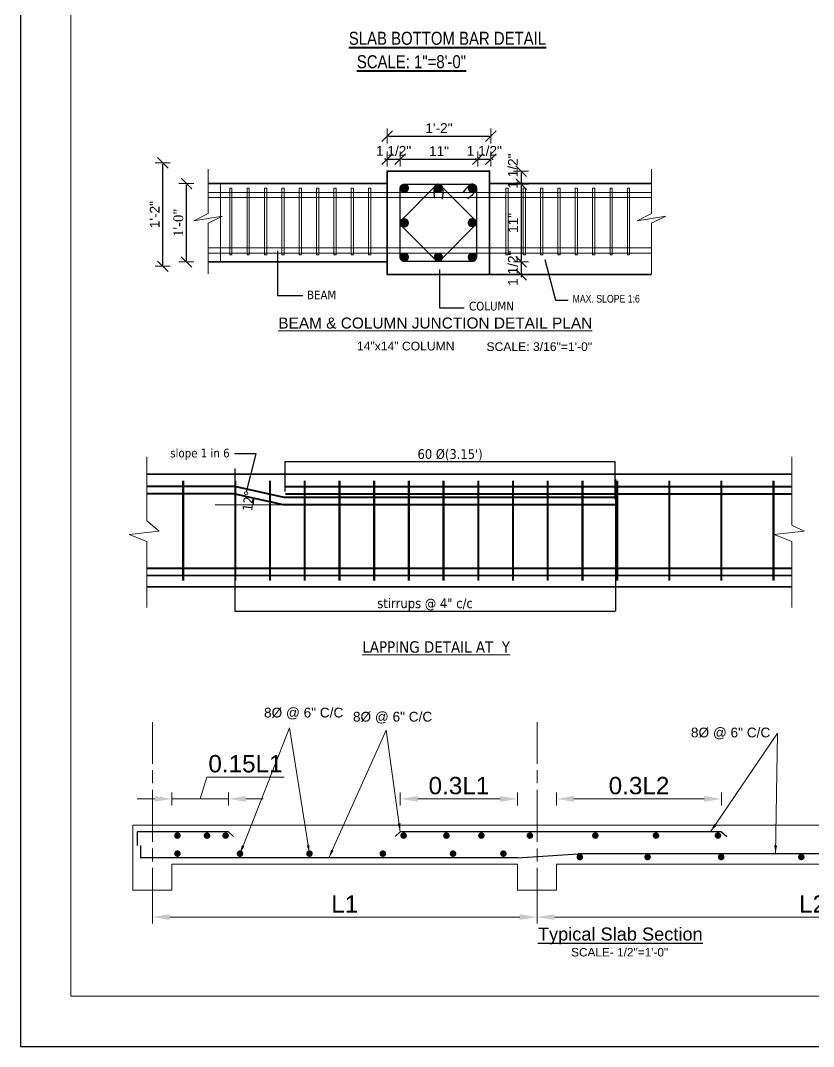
# Model space of a CAD drawing. Header units: inches. Extents: x 149715 to 156550, y -16726 to -14386.
# Drawn here: x 153373 to 154104, y -16634 to -15688 of the extents above; entities that cross this region are included whole.
import ezdxf
from ezdxf.enums import TextEntityAlignment as Align

# ---------------------------------------------------------------- set-up
doc = ezdxf.new("R2010")
doc.units = ezdxf.units.IN
doc.header["$LTSCALE"] = 0.5
doc.header["$MEASUREMENT"] = 0
doc.header["$PDMODE"] = 66
doc.linetypes.add('ACAD_ISO08W100', pattern=[36, 24, -3, 6, -3])
for name, color, linetype, lineweight in [('beam', 54, 'Continuous', 20), ('column rod', 1, 'Continuous', 50), ('D-DIM', 50, 'Continuous', 18), ('DIM', 4, 'Continuous', 5), ('dimension', 100, 'Continuous', 13), ('DIMSTR', 5, 'Continuous', 13), ('ele light', 7, 'Continuous', 25), ('ELE1', 3, 'Continuous', 9), ('hatch', 9, 'Continuous', 5), ('rcc bar', 2, 'Continuous', 20), ('RCC LINE', 200, 'Continuous', 18), ('STIRRUPS', 14, 'Continuous', 18), ('sxdcf', 8, 'ACAD_ISO08W100', 20), ('temp-partn', 214, 'Continuous', 15), ('TEX', 210, 'Continuous', 25), ('TEXT', 220, 'Continuous', 9), ('TRENCH', 1, 'Continuous', 35), ('wall', 1, 'Continuous', 40)]:
    doc.layers.add(name, color=color, linetype=linetype, lineweight=lineweight)
doc.styles.add('AERIAL', font='arial.ttf')
doc.styles.add('ordinary', font='ARIALN.TTF')
doc.styles.get("Standard").update_dxf_attribs({"font": 'arial.ttf'})
doc.styles.add('TAHOMA', font='tahoma.ttf', dxfattribs={"height": 9})
doc.styles.add('technical', font='technic_.ttf', dxfattribs={"height": 6.5})
doc.styles.add('times new roman', font='times.ttf', dxfattribs={"height": 9})
doc.dimstyles.new('ARROW', dxfattribs={"dimscale": 96, "dimtxt": 9, "dimasz": 0.125, "dimexe": 0.078125, "dimexo": 0.09375, "dimgap": 0.03125, "dimtad": 1, "dimdec": 0, "dimzin": 3, "dimdsep": 46, "dimlunit": 4, "dimtxsty": 'TAHOMA', "dimcen": 0.09375, "dimclrd": 256, "dimclre": 256, "dimclrt": 256, "dimadec": 0, "dimazin": 0, "dimtfac": 1, "dimtdec": 0, "dimtmove": 0, "dimatfit": 3, "dimfxl": 1, "dimfrac": 2, "dimtolj": 1, "dimtzin": 0, "dimarcsym": 0})
doc.dimstyles.new('Copy of Niranjan', dxfattribs={"dimtxt": 4, "dimasz": 4, "dimexe": 1.5, "dimexo": 0, "dimgap": 1, "dimtad": 1, "dimdec": 0, "dimzin": 0, "dimdsep": 46, "dimlunit": 3, "dimtxsty": 'Standard', "dimcen": 0.09, "dimclrd": 7, "dimclre": 256, "dimclrt": 7, "dimadec": 0, "dimazin": 0, "dimtfac": 0.333333, "dimtdec": 0, "dimtmove": 1, "dimatfit": 1, "dimfxl": 1.5, "dimfxlon": 1, "dimtolj": 1, "dimtzin": 0, "dimlwd": -1, "dimlwe": -1, "dimarcsym": 0})
doc.dimstyles.new('dim stirrups', dxfattribs={"dimscale": 0.04, "dimtxt": 60, "dimasz": 48.5, "dimexe": 19.6875, "dimexo": 0, "dimgap": 18.3125, "dimtad": 1, "dimdec": 0, "dimzin": 0, "dimdsep": 46, "dimlunit": 3, "dimtxsty": 'Standard', "dimcen": 0.15, "dimdle": 0.15, "dimclrd": 256, "dimclrt": 1, "dimazin": 1, "dimtfac": 1, "dimtdec": 0, "dimtofl": 0, "dimtmove": 1, "dimatfit": 2, "dimfxl": 19.6875, "dimfxlon": 1, "dimtolj": 1, "dimtzin": 0, "dimlwd": -1, "dimlwe": -1, "dimarcsym": 0})
doc.dimstyles.new("gan1'", dxfattribs={"dimscale": 96, "dimtxt": 0.09375, "dimasz": 0.012, "dimexe": 0.09375, "dimexo": 0.15625, "dimgap": 0.03, "dimtad": 1, "dimdec": 1, "dimlfac": 0.125, "dimzin": 3, "dimdsep": 46, "dimlunit": 4, "dimtxsty": 'times new roman', "dimblk": 'gg', "dimcen": 0.09375, "dimdle": 0.09375, "dimse1": 1, "dimse2": 1, "dimclre": 34, "dimadec": 0, "dimazin": 0, "dimtfac": 1, "dimtdec": 1, "dimtix": 1, "dimtmove": 0, "dimatfit": 3, "dimfxl": 1, "dimfrac": 2, "dimtolj": 1, "dimtzin": 1, "dimarcsym": 0})

# ---------------------------------------------------------------- blocks, each defined once
blk = doc.blocks.new('*D154')
at = {"layer": 'Defpoints', "color": 0, "transparency": 16777216}
for p in [(19589.84, -9814.79), (19589.84, -9822.36), (19576.84, -9829.86)]:
    blk.add_point(p, dxfattribs=at)
at = {"layer": 'dimension', "color": 7, "transparency": 16777216}
for p, q in [((19583.34, -9814.79), (19584.85, -9809.75)), ((19584.85, -9809.75), (19602.69, -9809.75)), ((19572.84, -9814.79), (19568.84, -9814.79)), ((19576.84, -9814.79), (19589.84, -9814.79)), ((19576.84, -9814.79), (19589.84, -9814.79)), ((19593.84, -9814.79), (19597.84, -9814.79))]:
    blk.add_line(p, q, dxfattribs=at)
at = {"layer": 'dimension', "transparency": 16777216}
for p, q in [((19576.84, -9816.29), (19576.84, -9813.29)), ((19589.84, -9816.29), (19589.84, -9813.29))]:
    blk.add_line(p, q, dxfattribs=at)
at = {"layer": 'dimension', "color": 7, "transparency": 16777216}
for points in [[(19572.84, -9814.12), (19572.84, -9815.46), (19576.84, -9814.79)], [(19593.84, -9814.12), (19593.84, -9815.46), (19589.84, -9814.79)]]:
    blk.add_solid(points, dxfattribs=at)
at = {"layer": 'dimension', "color": 7, "transparency": 16777216, "insert": (19593.77, -9806.7), "char_height": 4, "attachment_point": 5}
blk.add_mtext('\\A1;0.15L1', dxfattribs=at)
blk = doc.blocks.new('*D155')
at = {"layer": 'Defpoints', "color": 0, "transparency": 16777216}
for p in [(19656.45, -9814.79), (19629.45, -9822.36), (19656.45, -9829.86)]:
    blk.add_point(p, dxfattribs=at)
at = {"layer": 'dimension', "transparency": 16777216}
for p, q in [((19629.45, -9816.29), (19629.45, -9813.29)), ((19656.45, -9816.29), (19656.45, -9813.29))]:
    blk.add_line(p, q, dxfattribs=at)
at = {"layer": 'dimension', "color": 7, "transparency": 16777216}
blk.add_line((19633.45, -9814.79), (19652.45, -9814.79), dxfattribs=at)
for points in [[(19633.45, -9814.12), (19633.45, -9815.46), (19629.45, -9814.79)], [(19652.45, -9814.12), (19652.45, -9815.46), (19656.45, -9814.79)]]:
    blk.add_solid(points, dxfattribs=at)
at = {"layer": 'dimension', "color": 7, "transparency": 16777216, "insert": (19642.95, -9811.75), "char_height": 4, "attachment_point": 5}
blk.add_mtext('\\A1;0.3L1', dxfattribs=at)
blk = doc.blocks.new('*D156')
at = {"layer": 'Defpoints', "color": 0, "transparency": 16777216}
for p in [(19703.45, -9814.79), (19703.45, -9822.36), (19665.45, -9829.86)]:
    blk.add_point(p, dxfattribs=at)
at = {"layer": 'dimension', "transparency": 16777216}
for p, q in [((19665.45, -9816.29), (19665.45, -9813.29)), ((19703.45, -9816.29), (19703.45, -9813.29))]:
    blk.add_line(p, q, dxfattribs=at)
at = {"layer": 'dimension', "color": 7, "transparency": 16777216}
blk.add_line((19669.45, -9814.79), (19699.45, -9814.79), dxfattribs=at)
for points in [[(19669.45, -9814.12), (19669.45, -9815.46), (19665.45, -9814.79)], [(19699.45, -9814.12), (19699.45, -9815.46), (19703.45, -9814.79)]]:
    blk.add_solid(points, dxfattribs=at)
at = {"layer": 'dimension', "color": 7, "transparency": 16777216, "insert": (19684.45, -9811.75), "char_height": 4, "attachment_point": 5}
blk.add_mtext('\\A1;0.3L2', dxfattribs=at)
blk = doc.blocks.new('*D157')
at = {"layer": 'Defpoints', "color": 0, "transparency": 16777216}
for p in [(19783.45, -9814.79), (19764.45, -9822.36), (19783.45, -9829.86)]:
    blk.add_point(p, dxfattribs=at)
at = {"layer": 'dimension', "transparency": 16777216}
for p, q in [((19764.45, -9816.29), (19764.45, -9813.29)), ((19783.45, -9816.29), (19783.45, -9813.29))]:
    blk.add_line(p, q, dxfattribs=at)
at = {"layer": 'dimension', "color": 7, "transparency": 16777216}
blk.add_line((19768.45, -9814.79), (19779.45, -9814.79), dxfattribs=at)
for points in [[(19768.45, -9814.12), (19768.45, -9815.46), (19764.45, -9814.79)], [(19779.45, -9814.12), (19779.45, -9815.46), (19783.45, -9814.79)]]:
    blk.add_solid(points, dxfattribs=at)
at = {"layer": 'dimension', "color": 7, "transparency": 16777216, "insert": (19773.95, -9811.75), "char_height": 4, "attachment_point": 5}
blk.add_mtext('\\A1;0.15L2', dxfattribs=at)
blk = doc.blocks.new('*D152')
at = {"layer": 'Defpoints', "color": 0, "transparency": 16777216}
for p in [(19572.34, -9826.03), (19660.95, -9826.03), (19660.95, -9842.03)]:
    blk.add_point(p, dxfattribs=at)
at = {"layer": 'dimension', "transparency": 16777216}
for p, q in [((19572.34, -9840.53), (19572.34, -9843.53)), ((19660.95, -9840.53), (19660.95, -9843.53))]:
    blk.add_line(p, q, dxfattribs=at)
at = {"layer": 'dimension', "color": 7, "transparency": 16777216}
blk.add_line((19576.34, -9842.03), (19656.95, -9842.03), dxfattribs=at)
for points in [[(19576.34, -9841.36), (19576.34, -9842.7), (19572.34, -9842.03)], [(19656.95, -9841.36), (19656.95, -9842.7), (19660.95, -9842.03)]]:
    blk.add_solid(points, dxfattribs=at)
at = {"layer": 'dimension', "color": 7, "transparency": 16777216, "insert": (19616.64, -9839.02), "char_height": 4, "attachment_point": 5}
blk.add_mtext('\\A1;L1', dxfattribs=at)
blk = doc.blocks.new('*D153')
at = {"layer": 'Defpoints', "color": 0, "transparency": 16777216}
for p in [(19660.95, -9826.03), (19787.95, -9826.03), (19787.95, -9842.03)]:
    blk.add_point(p, dxfattribs=at)
at = {"layer": 'dimension', "transparency": 16777216}
for p, q in [((19660.95, -9840.53), (19660.95, -9843.53)), ((19787.95, -9840.53), (19787.95, -9843.53))]:
    blk.add_line(p, q, dxfattribs=at)
at = {"layer": 'dimension', "color": 7, "transparency": 16777216}
blk.add_line((19664.95, -9842.03), (19783.95, -9842.03), dxfattribs=at)
for points in [[(19664.95, -9841.36), (19664.95, -9842.7), (19660.95, -9842.03)], [(19783.95, -9841.36), (19783.95, -9842.7), (19787.95, -9842.03)]]:
    blk.add_solid(points, dxfattribs=at)
at = {"layer": 'dimension', "color": 7, "transparency": 16777216, "insert": (19724.45, -9839.02), "char_height": 4, "attachment_point": 5}
blk.add_mtext('\\A1;L2', dxfattribs=at)
blk = doc.blocks.new('*D77')
at = {"layer": 'Defpoints', "color": 0, "lineweight": -3, "transparency": 16777216}
for p in [(80027.01, 75647.75), (79723.01, 75619.68), (80027.01, 75612.6)]:
    blk.add_point(p, dxfattribs=at)
at = {"layer": 'DIM', "color": 0, "lineweight": -2, "transparency": 16777216}
for p, q in [((79723.01, 75619.93), (79723.01, 75647.83)), ((79723.14, 75647.75), (80026.89, 75647.75)), ((80027.01, 75612.85), (80027.01, 75647.83))]:
    blk.add_line(p, q, dxfattribs=at)
at = {"layer": 'DIM', "color": 0, "lineweight": -3, "transparency": 16777216}
for points in [[(79723.14, 75647.77), (79723.14, 75647.73), (79723.01, 75647.75)], [(80026.89, 75647.77), (80026.89, 75647.73), (80027.01, 75647.75)]]:
    blk.add_solid(points, dxfattribs=at)
at = {"layer": 'DIM', "color": 7, "transparency": 16777216, "insert": (79875.01, 75653.73), "char_height": 9, "attachment_point": 5, "style": 'TAHOMA'}
blk.add_mtext("\\A1;60 %%C(3.15')", dxfattribs=at)
blk = doc.blocks.new('*D78')
at = {"layer": 'Defpoints', "color": 0, "lineweight": -3, "transparency": 16777216}
for p in [(79676.49, 75641.62), (80027.32, 75631.58), (80027.32, 75509.7)]:
    blk.add_point(p, dxfattribs=at)
at = {"layer": 'DIM', "color": 0, "lineweight": -2, "transparency": 16777216}
for p, q in [((79676.49, 75641.37), (79676.49, 75509.63)), ((80027.32, 75631.33), (80027.32, 75509.63)), ((79676.61, 75509.7), (80027.2, 75509.7))]:
    blk.add_line(p, q, dxfattribs=at)
at = {"layer": 'DIM', "color": 0, "lineweight": -3, "transparency": 16777216}
for points in [[(79676.61, 75509.73), (79676.61, 75509.68), (79676.49, 75509.7)], [(80027.2, 75509.73), (80027.2, 75509.68), (80027.32, 75509.7)]]:
    blk.add_solid(points, dxfattribs=at)
at = {"layer": 'DIM', "color": 7, "transparency": 16777216, "insert": (79851.9, 75515.68), "char_height": 9, "attachment_point": 5, "style": 'TAHOMA'}
blk.add_mtext('\\A1;stirrups @ 4" c/c', dxfattribs=at)
blk = doc.blocks.new('*D79')
at = {"layer": 'Defpoints', "color": 0, "linetype": 'Continuous', "lineweight": -3, "ltscale": 0.5, "transparency": 16777216}
for p in [(79675.76, 75617.92), (79693.78, 75611.89), (79658.34, 75607.88), (79721.3, 75607.88), (79721.3, 75607.88)]:
    blk.add_point(p, dxfattribs=at)
at = {"layer": 'DIM', "color": 0, "linetype": 'Continuous', "lineweight": -2, "ltscale": 0.5, "transparency": 16777216}
blk.add_arc((79721.3, 75607.88), 27.81, 167.82725, 179.74249, dxfattribs=at)
at = {"layer": 'DIM', "color": 0, "linetype": 'Continuous', "lineweight": -3, "ltscale": 0.5, "transparency": 16777216}
for points in [[(79694.09, 75613.75), (79694.13, 75613.74), (79694.14, 75613.86)], [(79693.51, 75608), (79693.47, 75608), (79693.49, 75607.88)]]:
    blk.add_solid(points, dxfattribs=at)
at = {"layer": 'DIM', "color": 7, "linetype": 'Continuous', "ltscale": 0.5, "transparency": 16777216, "insert": (79689.05, 75611.39), "char_height": 9, "attachment_point": 5, "rotation": 83.78487, "style": 'TAHOMA'}
blk.add_mtext('\\A1;12°', dxfattribs=at)
blk = doc.blocks.new('gg')
at = {"layer": 'DIM'}
for p, q in [((-4.24, -4.24), (4.24, 4.24)), ((0, 6), (0, -6))]:
    blk.add_line(p, q, dxfattribs=at)
blk = doc.blocks.new('*D465')
at = {"layer": 'Defpoints', "color": 0, "transparency": 16777216}
for p in [(80811.99, 74577.49), (80849.18, 74577.49), (80841.38, 74505.19)]:
    blk.add_point(p, dxfattribs=at)
at = {"layer": 'DIM', "color": 0, "lineweight": -2, "transparency": 16777216}
blk.add_line((80811.99, 74506.34), (80811.99, 74576.34), dxfattribs=at)
at = {"layer": 'DIM', "color": 0, "lineweight": -2, "transparency": 16777216, "xscale": 1.152, "yscale": 1.152, "zscale": 1.152}
for p, rotation in [((80811.99, 74577.49), 90), ((80811.99, 74505.19), 270)]:
    blk.add_blockref('gg', p, dxfattribs=dict(at, rotation=rotation))
at = {"layer": 'DIM', "color": 0, "transparency": 16777216, "insert": (80804.53, 74541.34), "char_height": 9, "attachment_point": 5, "rotation": 90, "style": 'times new roman'}
blk.add_mtext('\\A1;1\'-0"', dxfattribs=at)
blk = doc.blocks.new('*D466')
at = {"layer": 'D-DIM', "color": 0, "lineweight": -2, "transparency": 16777216}
blk.add_line((80790.11, 74502.35), (80790.11, 74595.37), dxfattribs=at)
at = {"layer": 'Defpoints', "color": 0, "transparency": 16777216}
for p in [(80790.11, 74596.52), (81038.53, 74596.52), (81033.18, 74501.19)]:
    blk.add_point(p, dxfattribs=at)
at = {"layer": 'D-DIM', "color": 0, "lineweight": -2, "transparency": 16777216, "xscale": 1.152, "yscale": 1.152, "zscale": 1.152}
for p, rotation in [((80790.11, 74596.52), 90), ((80790.11, 74501.19), 270)]:
    blk.add_blockref('gg', p, dxfattribs=dict(at, rotation=rotation))
at = {"layer": 'D-DIM', "color": 0, "transparency": 16777216, "insert": (80782.71, 74548.86), "char_height": 9, "attachment_point": 5, "rotation": 90, "style": 'AERIAL'}
blk.add_mtext('\\A1;1\'-2"', dxfattribs=at)
blk = doc.blocks.new('*D467')
at = {"layer": 'D-DIM', "color": 0, "lineweight": -2, "transparency": 16777216}
for p, q in [((80995.78, 74600.07), (80994.63, 74600.07)), ((80996.93, 74600.07), (81008.93, 74600.07)), ((81010.08, 74600.07), (81011.23, 74600.07))]:
    blk.add_line(p, q, dxfattribs=at)
at = {"layer": 'Defpoints', "color": 0, "transparency": 16777216}
for p in [(81008.93, 74600.07), (80996.93, 74585.01), (81008.93, 74555.74)]:
    blk.add_point(p, dxfattribs=at)
at = {"layer": 'D-DIM', "color": 0, "lineweight": -2, "transparency": 16777216, "xscale": 1.152, "yscale": 1.152, "zscale": 1.152}
blk.add_blockref('gg', (80996.93, 74600.07), dxfattribs=at)
at = {"layer": 'D-DIM', "color": 0, "lineweight": -2, "transparency": 16777216, "xscale": 1.152, "yscale": 1.152, "zscale": 1.152, "rotation": 180}
blk.add_blockref('gg', (81008.93, 74600.07), dxfattribs=at)
at = {"layer": 'D-DIM', "color": 0, "transparency": 16777216, "insert": (81002.93, 74607.61), "char_height": 9, "attachment_point": 5, "style": 'AERIAL'}
blk.add_mtext('\\A1;1 1/2"', dxfattribs=at)
blk = doc.blocks.new('*D468')
at = {"layer": 'D-DIM', "color": 0, "lineweight": -2, "transparency": 16777216}
blk.add_line((81010.08, 74600.07), (81079.36, 74600.07), dxfattribs=at)
at = {"layer": 'Defpoints', "color": 0, "transparency": 16777216}
for p in [(81080.51, 74600.07), (81080.51, 74567.51), (81008.93, 74555.74)]:
    blk.add_point(p, dxfattribs=at)
at = {"layer": 'D-DIM', "color": 0, "lineweight": -2, "transparency": 16777216, "xscale": 1.152, "yscale": 1.152, "zscale": 1.152, "rotation": 180}
blk.add_blockref('gg', (81008.93, 74600.07), dxfattribs=at)
at = {"layer": 'D-DIM', "color": 0, "lineweight": -2, "transparency": 16777216, "xscale": 1.152, "yscale": 1.152, "zscale": 1.152}
blk.add_blockref('gg', (81080.51, 74600.07), dxfattribs=at)
at = {"layer": 'D-DIM', "color": 0, "transparency": 16777216, "insert": (81044.72, 74607.47), "char_height": 9, "attachment_point": 5, "style": 'AERIAL'}
blk.add_mtext('\\A1;11"', dxfattribs=at)
blk = doc.blocks.new('*D469')
at = {"layer": 'D-DIM', "color": 0, "lineweight": -2, "transparency": 16777216}
for p, q in [((81079.36, 74600.07), (81078.21, 74600.07)), ((81080.51, 74600.07), (81092.51, 74600.07)), ((81093.66, 74600.07), (81094.82, 74600.07))]:
    blk.add_line(p, q, dxfattribs=at)
at = {"layer": 'Defpoints', "color": 0, "transparency": 16777216}
for p in [(81092.51, 74600.07), (81092.51, 74572.49), (81080.51, 74567.51)]:
    blk.add_point(p, dxfattribs=at)
at = {"layer": 'D-DIM', "color": 0, "lineweight": -2, "transparency": 16777216, "xscale": 1.152, "yscale": 1.152, "zscale": 1.152}
blk.add_blockref('gg', (81080.51, 74600.07), dxfattribs=at)
at = {"layer": 'D-DIM', "color": 0, "lineweight": -2, "transparency": 16777216, "xscale": 1.152, "yscale": 1.152, "zscale": 1.152, "rotation": 180}
blk.add_blockref('gg', (81092.51, 74600.07), dxfattribs=at)
at = {"layer": 'D-DIM', "color": 0, "transparency": 16777216, "insert": (81086.51, 74607.61), "char_height": 9, "attachment_point": 5, "style": 'AERIAL'}
blk.add_mtext('\\A1;1 1/2"', dxfattribs=at)
blk = doc.blocks.new('*D470')
at = {"layer": 'D-DIM', "color": 0, "lineweight": -2, "transparency": 16777216}
blk.add_line((80998.08, 74621.24), (81091.36, 74621.24), dxfattribs=at)
at = {"layer": 'Defpoints', "color": 0, "transparency": 16777216}
for p in [(81092.51, 74621.24), (80996.93, 74579.28), (81092.51, 74580.43)]:
    blk.add_point(p, dxfattribs=at)
at = {"layer": 'D-DIM', "color": 0, "lineweight": -2, "transparency": 16777216, "xscale": 1.152, "yscale": 1.152, "zscale": 1.152, "rotation": 180}
blk.add_blockref('gg', (80996.93, 74621.24), dxfattribs=at)
at = {"layer": 'D-DIM', "color": 0, "lineweight": -2, "transparency": 16777216, "xscale": 1.152, "yscale": 1.152, "zscale": 1.152}
blk.add_blockref('gg', (81092.51, 74621.24), dxfattribs=at)
at = {"layer": 'D-DIM', "color": 0, "transparency": 16777216, "insert": (81044.72, 74628.64), "char_height": 9, "attachment_point": 5, "style": 'AERIAL'}
blk.add_mtext('\\A1;1\'-2"', dxfattribs=at)
blk = doc.blocks.new('*D471')
at = {"layer": 'D-DIM', "color": 0, "lineweight": -2, "transparency": 16777216}
blk.add_line((81120.41, 74587.85), (81120.41, 74578.16), dxfattribs=at)
at = {"layer": 'Defpoints', "color": 0, "transparency": 16777216}
for p in [(81105.35, 74589), (81076.08, 74577), (81120.41, 74577)]:
    blk.add_point(p, dxfattribs=at)
at = {"layer": 'D-DIM', "color": 0, "lineweight": -2, "transparency": 16777216, "xscale": 1.152, "yscale": 1.152, "zscale": 1.152}
for p, rotation in [((81120.41, 74589), 90), ((81120.41, 74577), 270)]:
    blk.add_blockref('gg', p, dxfattribs=dict(at, rotation=rotation))
at = {"layer": 'D-DIM', "color": 0, "transparency": 16777216, "insert": (81112.88, 74589), "char_height": 9, "attachment_point": 5, "rotation": 90, "style": 'AERIAL'}
blk.add_mtext('\\A1;1 1/2"', dxfattribs=at)
blk = doc.blocks.new('*D472')
at = {"layer": 'D-DIM', "color": 0, "lineweight": -2, "transparency": 16777216}
blk.add_line((81120.41, 74575.85), (81120.41, 74506.57), dxfattribs=at)
at = {"layer": 'Defpoints', "color": 0, "transparency": 16777216}
for p in [(81076.08, 74577), (81087.85, 74505.42), (81120.41, 74505.42)]:
    blk.add_point(p, dxfattribs=at)
at = {"layer": 'D-DIM', "color": 0, "lineweight": -2, "transparency": 16777216, "xscale": 1.152, "yscale": 1.152, "zscale": 1.152}
for p, rotation in [((81120.41, 74577), 90), ((81120.41, 74505.42), 270)]:
    blk.add_blockref('gg', p, dxfattribs=dict(at, rotation=rotation))
at = {"layer": 'D-DIM', "color": 0, "transparency": 16777216, "insert": (81113.02, 74541.21), "char_height": 9, "attachment_point": 5, "rotation": 90, "style": 'AERIAL'}
blk.add_mtext('\\A1;11"', dxfattribs=at)
blk = doc.blocks.new('*D473')
at = {"layer": 'D-DIM', "color": 0, "lineweight": -2, "transparency": 16777216}
for p, q in [((81120.41, 74506.57), (81120.41, 74507.73)), ((81120.41, 74505.42), (81120.41, 74493.42)), ((81120.41, 74492.27), (81120.41, 74491.12))]:
    blk.add_line(p, q, dxfattribs=at)
at = {"layer": 'Defpoints', "color": 0, "transparency": 16777216}
for p in [(81087.85, 74505.42), (81092.83, 74493.42), (81120.41, 74493.42)]:
    blk.add_point(p, dxfattribs=at)
at = {"layer": 'D-DIM', "color": 0, "lineweight": -2, "transparency": 16777216, "xscale": 1.152, "yscale": 1.152, "zscale": 1.152}
for p, rotation in [((81120.41, 74505.42), 270), ((81120.41, 74493.42), 90)]:
    blk.add_blockref('gg', p, dxfattribs=dict(at, rotation=rotation))
at = {"layer": 'D-DIM', "color": 0, "transparency": 16777216, "insert": (81112.88, 74499.42), "char_height": 9, "attachment_point": 5, "rotation": 90, "style": 'AERIAL'}
blk.add_mtext('\\A1;1 1/2"', dxfattribs=at)
blk = doc.blocks.new('dx')
at = {"layer": 'beam'}
for p, q in [((19792.45, -9820.86), (19567.84, -9820.86)), ((19656.45, -9829.86), (19576.84, -9829.86)), ((19783.45, -9829.86), (19665.45, -9829.86))]:
    blk.add_line(p, q, dxfattribs=at)
at = {"layer": 'ele light', "lineweight": 30, "ltscale": 0.05}
for p, q in [((19589.84, -9822.36), (19568.84, -9822.36)), ((19568.84, -9822.36), (19568.84, -9825.51)), ((19589.84, -9822.36), (19591.04, -9823.47)), ((19629.45, -9822.36), (19628.24, -9823.47)), ((19703.45, -9822.36), (19629.45, -9822.36)), ((19703.45, -9822.36), (19704.65, -9823.47)), ((19764.45, -9822.36), (19763.24, -9823.47)), ((19791.16, -9822.36), (19764.45, -9822.36)), ((19791.16, -9822.36), (19791.16, -9825.51)), ((19569.56, -9825.51), (19569.56, -9828.36)), ((19791.88, -9825.51), (19791.88, -9827.46)), ((19656.45, -9828.36), (19569.56, -9828.36)), ((19656.45, -9828.36), (19670.4, -9827.46)), ((19791.88, -9827.46), (19670.4, -9827.46)), ((19769, -9828.32), (19768.97, -9828.36))]:
    blk.add_line(p, q, dxfattribs=at)
at = {"layer": 'rcc bar', "ltscale": 0.009, "const_width": 0.75}
for points in [[(19577.72, -9823.25, 1), (19578.47, -9823.25, 1)], [(19584.53, -9823.25, 1), (19585.28, -9823.25, 1)], [(19588.83, -9823.25, 1), (19589.58, -9823.25, 1)], [(19629.84, -9823.25, 1), (19630.59, -9823.25, 1)], [(19639.69, -9823.25, 1), (19640.44, -9823.25, 1)], [(19647.75, -9823.25, 1), (19648.5, -9823.25, 1)], [(19658.94, -9823.25, 1), (19659.69, -9823.25, 1)], [(19674, -9823.25, 1), (19674.75, -9823.25, 1)], [(19687.98, -9823.25, 1), (19688.73, -9823.25, 1)], [(19702.26, -9823.25, 1), (19703.01, -9823.25, 1)], [(19764.69, -9823.25, 1), (19765.44, -9823.25, 1)], [(19773.15, -9823.25, 1), (19773.9, -9823.25, 1)], [(19783.02, -9823.25, 1), (19783.77, -9823.25, 1)], [(19577.72, -9827.41, 1), (19578.47, -9827.41, 1)], [(19592.14, -9827.41, 1), (19592.89, -9827.41, 1)], [(19608.14, -9827.41, 1), (19608.89, -9827.41, 1)], [(19625.04, -9827.41, 1), (19625.79, -9827.41, 1)], [(19641.22, -9827.41, 1), (19641.97, -9827.41, 1)], [(19652.82, -9827.41, 1), (19653.57, -9827.41, 1)], [(19670.43, -9828.19, 1), (19671.18, -9828.19, 1)], [(19686.05, -9828.19, 1), (19686.8, -9828.19, 1)], [(19703, -9828.19, 1), (19703.75, -9828.19, 1)], [(19721.47, -9828.19, 1), (19722.22, -9828.19, 1)], [(19738.69, -9828.19, 1), (19739.44, -9828.19, 1)], [(19753.63, -9828.19, 1), (19754.38, -9828.19, 1)], [(19768.28, -9828.19, 1), (19769.03, -9828.19, 1)], [(19781.93, -9828.19, 1), (19782.68, -9828.19, 1)]]:
    blk.add_lwpolyline(points, format="xyb", close=True, dxfattribs=at)
at = {"layer": 'RCC LINE', "ltscale": 0.25}
for p, q in [((19567.84, -9835.86), (19567.84, -9820.86)), ((19792.45, -9835.86), (19792.45, -9820.86)), ((19576.84, -9835.86), (19576.84, -9829.86)), ((19656.45, -9835.86), (19656.45, -9829.86)), ((19665.45, -9835.86), (19665.45, -9829.86)), ((19783.45, -9835.86), (19783.45, -9829.86)), ((19576.84, -9835.86), (19567.84, -9835.86)), ((19665.45, -9835.86), (19656.45, -9835.86)), ((19792.45, -9835.86), (19783.45, -9835.86))]:
    blk.add_line(p, q, dxfattribs=at)
at = {"layer": 'sxdcf'}
for p, q in [((19572.34, -9842.69), (19572.34, -9797.14)), ((19660.95, -9842.69), (19660.95, -9797.14)), ((19787.95, -9842.69), (19787.95, -9797.14))]:
    blk.add_line(p, q, dxfattribs=at)
at = {"layer": 'TEX'}
for s, p in [('8Ø @ 6" C/C ', (19598.04, -9796.02)), ('8Ø @ 6" C/C ', (19618.53, -9796.97)), ('8Ø @ 5" C/C ', (19744.59, -9798.9)), ('8Ø @ 6" C/C ', (19696.41, -9800.61))]:
    blk.add_text(s, height=2.25, dxfattribs=at).set_placement(p)
blk.add_text('SCALE- 1/2"=1\'-0"', height=1.95, dxfattribs=at).set_placement((19679.98, -9850.1), align=Align.MIDDLE)
at = {"layer": 'TEX', "insert": (19661.15, -9844.45), "char_height": 3, "width": 62.9773, "attachment_point": 1}
blk.add_mtext('{\\LTypical Slab Section }', dxfattribs=at)
at = {"layer": 'dimension'}
for base, p1, p2, text, picture, middle in [((19589.84, -9814.79), (19576.84, -9829.86), (19589.84, -9822.36), '0.15L1', '*D154', (19585.85, -9806.7)), ((19656.45, -9814.79), (19629.45, -9822.36), (19656.45, -9829.86), '0.3L1', '*D155', (19642.95, -9811.75)), ((19703.45, -9814.79), (19665.45, -9829.86), (19703.45, -9822.36), '0.3L2', '*D156', (19684.45, -9811.75)), ((19783.45, -9814.79), (19764.45, -9822.36), (19783.45, -9829.86), '0.15L2', '*D157', (19773.95, -9811.75)), ((19660.95, -9842.03), (19572.34, -9826.03), (19660.95, -9826.03), 'L1', '*D152', (19616.64, -9839.02)), ((19787.95, -9842.03), (19660.95, -9826.03), (19787.95, -9826.03), 'L2', '*D153', (19724.45, -9839.02))]:
    dim = blk.add_linear_dim(base=base, p1=p1, p2=p2, text=text, dimstyle='Copy of Niranjan', dxfattribs=at)
    dim.commit()
    dim.dimension.update_dxf_attribs({"geometry": picture, "text_midpoint": middle})
at = {"layer": 'DIMSTR'}
for points in [[(19592.51, -9827.41), (19603.91, -9798.39)], [(19608.51, -9827.41), (19603.91, -9798.39)], [(19613, -9828.36), (19626.16, -9798.94)], [(19629.45, -9822.36), (19626.16, -9798.94)], [(19700.95, -9822.36), (19716.38, -9799.62)], [(19715.9, -9827.46), (19716.38, -9799.62)], [(19739.06, -9828.19), (19754.35, -9799.89)], [(19754.01, -9828.19), (19754.35, -9799.89)]]:
    blk.add_leader(points, dimstyle='dim stirrups', override={"dimtad": 0, "dimfxl": 1.5}, dxfattribs=at)
blk = doc.blocks.new('DTGV')
at = {"layer": 'DIM', "linetype": 'Continuous', "ltscale": 0.5}
blk.add_line((79721.3, 75607.88), (79658.34, 75607.88), dxfattribs=at)
at = {"layer": 'hatch'}
for points in [[(79595.63, 75513.17), (79595.63, 75573.91), (79579.28, 75580.22), (79606.91, 75583.38), (79595.63, 75592.85), (79595.63, 75652.02)], [(80190.04, 75513.17), (80190.04, 75573.91), (80173.7, 75580.22), (80201.33, 75583.38), (80190.04, 75588.83), (80190.04, 75652.02)]]:
    blk.add_lwpolyline(points, dxfattribs=at)
at = {"layer": 'STIRRUPS', "const_width": 2}
for points in [[(79629, 75630.02), (79629, 75537.93)], [(79677, 75630.02), (79677, 75537.93)], [(79709, 75630.02), (79709, 75537.93)], [(79741, 75630.02), (79741, 75537.93)], [(79773, 75630.02), (79773, 75537.93)], [(79805, 75630.02), (79805, 75537.93)], [(79837, 75630.02), (79837, 75537.93)], [(79869, 75630.02), (79869, 75537.93)], [(79901, 75630.02), (79901, 75537.93)], [(79933, 75630.02), (79933, 75537.93)], [(79965, 75630.02), (79965, 75537.93)], [(79997, 75630.02), (79997, 75537.93)], [(80029, 75630.02), (80029, 75537.93)], [(80077, 75630.02), (80077, 75537.93)], [(80125, 75630.02), (80125, 75537.93)], [(80173, 75630.02), (80173, 75537.93)]]:
    blk.add_lwpolyline(points, dxfattribs=at)
at = {"layer": 'TRENCH'}
for p, q in [((79595.63, 75636.02), (80190.04, 75636.02)), ((79595.63, 75532.02), (80190.04, 75532.02))]:
    blk.add_line(p, q, dxfattribs=at)
at = {"layer": 'wall', "color": 3}
for points in [[(80027.32, 75614.59), (79722.03, 75614.59), (79676.49, 75624.63), (79595.63, 75624.63)], [(79723.32, 75624.63), (80190.04, 75624.63)], [(80027.32, 75607.88), (79721.3, 75607.88), (79675.76, 75617.92), (79595.63, 75617.92)], [(79723.32, 75617.92), (80190.04, 75617.92)], [(79595.63, 75549.27), (80190.04, 75549.46)], [(79595.63, 75542.55), (80190.04, 75542.74)]]:
    blk.add_lwpolyline(points, dxfattribs=at)
at = {"layer": 'TEXT', "style": 'TAHOMA'}
for s, height, p in [('slope 1 in 6', 8, (79617.09, 75651.48)), ('%%ULAPPING DETAIL AT  Y', 10.5, (79794.08, 75471.45))]:
    blk.add_text(s, height=height, dxfattribs=at).set_placement(p)
at = {"layer": 'DIM'}
for base, p1, p2, text, picture, middle in [((80027.01, 75647.75), (79723.01, 75619.68), (80027.01, 75612.6), "60 %%C(3.15')", '*D77', (79875.01, 75653.73)), ((80027.32, 75509.7), (79676.49, 75641.62), (80027.32, 75631.58), 'stirrups @ 4" c/c', '*D78', (79851.9, 75515.68))]:
    dim = blk.add_linear_dim(base=base, p1=p1, p2=p2, text=text, dimstyle='ARROW', override={"dimscale": 1}, dxfattribs=at)
    dim.commit()
    dim.dimension.update_dxf_attribs({"geometry": picture, "text_midpoint": middle})
at = {"layer": 'DIM', "linetype": 'Continuous', "ltscale": 0.5}
dim = blk.add_angular_dim_2l(base=(79693.78, 75611.89), line1=((79721.3, 75607.88), (79658.34, 75607.88)), line2=((79721.3, 75607.88), (79675.76, 75617.92)), dimstyle='ARROW', override={"dimscale": 1}, dxfattribs=at)
dim.commit()
dim.dimension.update_dxf_attribs({"geometry": '*D79', "text_midpoint": (79689.05, 75611.39)})
at = {"layer": 'DIM'}
blk.add_leader([(79687.51, 75619.61), (79696.35, 75654.9), (79676.22, 75654.9)], dimstyle='ARROW', override={"dimscale": 1, "dimgap": 0.03125, "dimtad": 0}, dxfattribs=at)
blk = doc.blocks.new('DTGC')
at = {"layer": 'column rod'}
for points in [[(81008.93, 74573.15, -1), (81016.63, 74573.15, -1)], [(81047.95, 74573.15, -1), (81040.25, 74573.15, -1)], [(81071.67, 74573.15, -1), (81079.37, 74573.15, -1)], [(81008.83, 74541.29, -1), (81016.53, 74541.29, -1)], [(81071.53, 74541.34, -1), (81079.23, 74541.34, -1)], [(81016.63, 74509.53, -1), (81008.93, 74509.53, -1)], [(81048, 74509.53, -1), (81040.3, 74509.53, -1)], [(81079.37, 74509.53, -1), (81071.67, 74509.53, -1)]]:
    blk.add_hatch(color=256, dxfattribs=at).paths.add_polyline_path(points)
at = {"layer": 'D-DIM'}
for p, q in [((80996.93, 74589), (80996.93, 74493.68)), ((80843.39, 74577.49), (80843.39, 74505.19))]:
    blk.add_line(p, q, dxfattribs=at)
at = {"layer": 'DIM'}
for p, q in [((80832.08, 74571.49), (80832.08, 74566.69)), ((80851.93, 74511.86), (80851.93, 74573.32)), ((80853.93, 74573.32), (80851.93, 74573.32)), ((80853.93, 74511.86), (80853.93, 74573.32)), ((80867.93, 74511.86), (80867.93, 74573.32)), ((80869.93, 74573.32), (80867.93, 74573.32)), ((80869.93, 74511.86), (80869.93, 74573.32)), ((80883.93, 74511.86), (80883.93, 74573.32)), ((80885.93, 74573.32), (80883.93, 74573.32)), ((80885.93, 74511.86), (80885.93, 74573.32)), ((80899.93, 74511.86), (80899.93, 74573.32)), ((80901.93, 74573.32), (80899.93, 74573.32)), ((80901.93, 74511.86), (80901.93, 74573.32)), ((80915.93, 74511.86), (80915.93, 74573.32)), ((80917.93, 74573.32), (80915.93, 74573.32)), ((80917.93, 74511.86), (80917.93, 74573.32)), ((80931.93, 74511.86), (80931.93, 74573.32)), ((80933.93, 74573.32), (80931.93, 74573.32)), ((80933.93, 74511.86), (80933.93, 74573.32)), ((80947.93, 74511.86), (80947.93, 74573.32)), ((80949.93, 74573.32), (80947.93, 74573.32)), ((80949.93, 74511.86), (80949.93, 74573.32)), ((80963.93, 74511.86), (80963.93, 74573.32)), ((80965.93, 74573.32), (80963.93, 74573.32)), ((80965.93, 74511.86), (80965.93, 74573.32)), ((80979.93, 74511.86), (80979.93, 74573.32)), ((80981.93, 74573.32), (80979.93, 74573.32)), ((80981.93, 74511.86), (80981.93, 74573.32)), ((81106.37, 74511.86), (81106.37, 74573.32)), ((81106.37, 74573.32), (81108.37, 74573.32)), ((81108.37, 74511.86), (81108.37, 74573.32)), ((81122.37, 74511.86), (81122.37, 74573.32)), ((81122.37, 74573.32), (81124.37, 74573.32)), ((81124.37, 74511.86), (81124.37, 74573.32)), ((81138.37, 74511.86), (81138.37, 74573.32)), ((81138.37, 74573.32), (81140.37, 74573.32)), ((81140.37, 74511.86), (81140.37, 74573.32)), ((81154.37, 74511.86), (81154.37, 74573.32)), ((81154.37, 74573.32), (81156.37, 74573.32)), ((81156.37, 74511.86), (81156.37, 74573.32)), ((81170.37, 74511.86), (81170.37, 74573.32)), ((81170.37, 74573.32), (81172.37, 74573.32)), ((81172.37, 74511.86), (81172.37, 74573.32)), ((81186.37, 74511.86), (81186.37, 74573.32)), ((81186.37, 74573.32), (81188.37, 74573.32)), ((81188.37, 74511.86), (81188.37, 74573.32)), ((81202.37, 74511.86), (81202.37, 74573.32)), ((81202.37, 74573.32), (81204.37, 74573.32)), ((81204.37, 74511.86), (81204.37, 74573.32)), ((81218.37, 74511.86), (81218.37, 74573.32)), ((81218.37, 74573.32), (81220.37, 74573.32)), ((81220.37, 74511.86), (81220.37, 74573.32)), ((80851.93, 74511.86), (80853.93, 74511.86)), ((80867.93, 74511.86), (80869.93, 74511.86)), ((80883.93, 74511.86), (80885.93, 74511.86)), ((80899.93, 74511.86), (80901.93, 74511.86)), ((80915.93, 74511.86), (80917.93, 74511.86)), ((80931.93, 74511.86), (80933.93, 74511.86)), ((80947.93, 74511.86), (80949.93, 74511.86)), ((80963.93, 74511.86), (80965.93, 74511.86)), ((80979.93, 74511.86), (80981.93, 74511.86)), ((81108.37, 74511.86), (81106.37, 74511.86)), ((81124.37, 74511.86), (81122.37, 74511.86)), ((81140.37, 74511.86), (81138.37, 74511.86)), ((81156.37, 74511.86), (81154.37, 74511.86)), ((81172.37, 74511.86), (81170.37, 74511.86)), ((81188.37, 74511.86), (81186.37, 74511.86)), ((81204.37, 74511.86), (81202.37, 74511.86)), ((81220.37, 74511.86), (81218.37, 74511.86))]:
    blk.add_line(p, q, dxfattribs=at)
at = {"layer": 'DIM', "linetype": 'Continuous'}
for points in [[(80832.08, 74590.89), (80832.08, 74549.76), (80818.89, 74543.01), (80845.26, 74547.45), (80832.08, 74540.87), (80832.08, 74494.28)], [(81240.65, 74590.89), (81240.65, 74549.76), (81227.47, 74543.01), (81253.84, 74547.45), (81240.65, 74540.87), (81240.65, 74494.28)]]:
    blk.add_lwpolyline(points, dxfattribs=at)
at = {"layer": 'hatch'}
for p, q in [((81154.15, 74569.32), (80831.86, 74569.32)), ((81168.85, 74569.32), (81154.37, 74569.32)), ((81240.65, 74569.32), (81168.85, 74569.32)), ((81154.15, 74564.52), (80831.86, 74564.52)), ((81170.46, 74564.52), (81154.37, 74564.52)), ((81240.65, 74564.52), (81170.46, 74564.52)), ((81240.65, 74518.19), (80832.08, 74518.19)), ((81240.65, 74513.39), (80832.08, 74513.39))]:
    blk.add_line(p, q, dxfattribs=at)
for centre in [(81012.78, 74573.15), (81044.1, 74573.15), (81075.52, 74573.15), (81012.68, 74541.29), (81075.38, 74541.34), (81012.78, 74509.53), (81044.15, 74509.53), (81075.52, 74509.53)]:
    blk.add_circle(centre, 3.85, dxfattribs=at)
at = {"layer": 'temp-partn', "lineweight": 30}
blk.add_lwpolyline([(81075.52, 74505.68), (81012.78, 74505.68, -0.414214), (81008.93, 74509.53), (81008.93, 74573.15, -0.414214), (81012.78, 74577), (81075.52, 74577, -0.414214), (81079.37, 74573.15), (81079.37, 74509.53, -0.414214)], format="xyb", close=True, dxfattribs=at)
for points in [[(81011.03, 74544.77), (81040.69, 74574.61)], [(81047.75, 74574.31), (81078.82, 74543.08)], [(81010.75, 74537.95), (81040.69, 74508.18)], [(81047.75, 74508.49), (81078.82, 74539.61)]]:
    blk.add_lwpolyline(points, dxfattribs=at)
blk.add_arc((81012.99, 74541.27), 4, 119.19388, 235.96418, dxfattribs=at)
for points in [[(81044.11, 74577), (81041.37, 74575.91), (81040.21, 74573.12), (81040.65, 74563.92)], [(81044.11, 74577), (81046.82, 74575.84), (81047.91, 74573.02), (81047.78, 74563.24)], [(81078.24, 74575.87), (81075.52, 74577), (81072.74, 74575.81), (81066.63, 74568.92)], [(81078.24, 74575.87), (81079.37, 74573.15), (81078.18, 74570.37), (81071.26, 74563.46)]]:
    blk.add_spline(points, degree=3, dxfattribs=at)
at = {"layer": 'TRENCH'}
for p, q in [((80832.08, 74577.49), (80996.93, 74577.49)), ((81240.65, 74577.49), (81091.37, 74577.49)), ((80996.93, 74505.19), (80832.08, 74505.19)), ((81091.37, 74493.68), (81240.65, 74493.68))]:
    blk.add_line(p, q, dxfattribs=at)
for points in [[(81091.37, 74564.2), (81091.37, 74589), (80996.93, 74589), (80996.93, 74564.2)], [(81091.37, 74493.68), (81091.37, 74589)], [(80996.93, 74564.2), (80996.93, 74519.36)], [(80996.93, 74519.36), (80996.93, 74493.68), (81091.37, 74493.68), (81091.37, 74519.36)]]:
    blk.add_lwpolyline(points, dxfattribs=at)
at = {"layer": 'TEXT'}
for s, height, style, p in [('MAX. SLOPE 1:6', 7, 'technical', (81167.88, 74467.79)), ('%%UBEAM & COLUMN JUNCTION DETAIL PLAN', 10.16, 'AERIAL', (80896.64, 74443.81)), ('14"x14" COLUMN', 8, 'AERIAL', (80969.13, 74423.62)), ('SCALE: 3/16"=1\'-0"', 8, 'AERIAL', (81088.52, 74423.11))]:
    blk.add_text(s, height=height, dxfattribs=dict(at, style=style)).set_placement(p)
at = {"layer": 'TEXT', "char_height": 8, "attachment_point": 1, "style": 'TAHOMA'}
for s, insert in [('\\A1;BEAM', (80923.06, 74478.85)), ('COLUMN', (81072.45, 74468.49))]:
    blk.add_mtext(s, dxfattribs=dict(at, insert=insert))
at = {"layer": 'D-DIM'}
for base, p1, p2, text, picture, middle in [((81092.51, 74621.24), (80996.93, 74579.28), (81092.51, 74580.43), '1\'-2"', '*D470', (81044.72, 74628.64)), ((81080.51, 74600.07), (81008.93, 74555.74), (81080.51, 74567.51), '11"', '*D468', (81044.72, 74607.47))]:
    dim = blk.add_linear_dim(base=base, p1=p1, p2=p2, text=text, dimstyle="gan1'", override={"dimtxsty": 'AERIAL'}, dxfattribs=at)
    dim.commit()
    dim.dimension.update_dxf_attribs({"geometry": picture, "text_midpoint": middle})
for base, p1, p2, picture, middle in [((81008.93, 74600.07), (80996.93, 74585.01), (81008.93, 74555.74), '*D467', (81002.93, 74607.61)), ((81092.51, 74600.07), (81080.51, 74567.51), (81092.51, 74572.49), '*D469', (81086.51, 74607.61))]:
    dim = blk.add_linear_dim(base=base, p1=p1, p2=p2, dimstyle="gan1'", override={"dimtxsty": 'AERIAL'}, dxfattribs=at)
    dim.commit()
    dim.dimension.update_dxf_attribs({"geometry": picture, "text_midpoint": middle})
dim = blk.add_linear_dim(base=(80790.11, 74596.52), p1=(81033.18, 74501.19), p2=(81038.53, 74596.52), angle=90, text='1\'-2"', dimstyle="gan1'", override={"dimtxsty": 'AERIAL'}, dxfattribs=at)
dim.commit()
dim.dimension.update_dxf_attribs({"geometry": '*D466', "text_midpoint": (80790.11, 74548.86), "dimtype": 128})
dim = blk.add_linear_dim(base=(81120.41, 74577), p1=(81105.35, 74589), p2=(81076.08, 74577), angle=270, dimstyle="gan1'", override={"dimtxsty": 'AERIAL', "dimtmove": 2}, dxfattribs=at)
dim.commit()
dim.dimension.update_dxf_attribs({"geometry": '*D471', "text_midpoint": (81112.88, 74589), "dimtype": 128})
dim = blk.add_linear_dim(base=(81120.41, 74505.42), p1=(81076.08, 74577), p2=(81087.85, 74505.42), angle=270, text='11"', dimstyle="gan1'", override={"dimtxsty": 'AERIAL'}, dxfattribs=at)
dim.commit()
dim.dimension.update_dxf_attribs({"geometry": '*D472', "text_midpoint": (81113.02, 74541.21)})
dim = blk.add_linear_dim(base=(81120.41, 74493.42), p1=(81087.85, 74505.42), p2=(81092.83, 74493.42), angle=270, dimstyle="gan1'", override={"dimtxsty": 'AERIAL'}, dxfattribs=at)
dim.commit()
dim.dimension.update_dxf_attribs({"geometry": '*D473', "text_midpoint": (81112.88, 74499.42)})
at = {"layer": 'DIM'}
dim = blk.add_linear_dim(base=(80811.99, 74577.49), p1=(80841.38, 74505.19), p2=(80849.18, 74577.49), angle=90, text='1\'-0"', dimstyle="gan1'", dxfattribs=at)
dim.commit()
dim.dimension.update_dxf_attribs({"geometry": '*D465', "text_midpoint": (80804.53, 74541.34)})
for points in [[(80895.76, 74515.44), (80895.76, 74474.13), (80919.4, 74474.13)], [(81142.35, 74507.54), (81151.99, 74469.93), (81163.81, 74469.93)], [(81045.13, 74498.13), (81045.13, 74463.03), (81067.96, 74463.03)]]:
    blk.add_leader(points, dimstyle='ARROW', override={"dimscale": 1, "dimgap": 0.03125, "dimtad": 0}, dxfattribs=at)

msp = doc.modelspace()

# ---------------------------------------------------------------- linework, layer by layer
at = {"layer": 'Defpoints'}
msp.add_lwpolyline([(156550.36, -14385.85), (153372.76, -14385.85), (153372.76, -16633.82), (156550.36, -16633.82)], close=True, dxfattribs=at)
at = {"layer": 'ELE1'}
msp.add_lwpolyline([(153419.07, -14432.17), (156504.04, -14432.17), (156504.04, -16587.5), (153419.07, -16587.5)], close=True, dxfattribs=at)
msp.add_lwpolyline([(153419.07, -14432.17), (156504.04, -14432.17), (156504.04, -16587.5), (153419.07, -16587.5)], close=True, dxfattribs=at)

# ---------------------------------------------------------------- block references
at = {"color": 0, "lineweight": -3}
for name, p in [('DTGC', (72713.68, -90415.6)), ('DTGV', (73893.66, -91742.08))]:
    msp.add_blockref(name, p, dxfattribs=at)
at = {"layer": 'D-DIM', "xscale": 4, "yscale": 4, "zscale": 4}
msp.add_blockref('dx', (75204.99, 22853.65), dxfattribs=at)

# ---------------------------------------------------------------- texts
at = {"layer": 'wall', "style": 'ordinary'}
for s, p in [('%%USLAB BOTTOM BAR DETAIL', (153766.21, -15704.13)), ('%%USCALE: 1"=8\'-0"', (153733.05, -15725.74))]:
    msp.add_text(s, height=12, dxfattribs=at).set_placement(p, align=Align.MIDDLE_CENTER)

doc.saveas('drawing.dxf')
